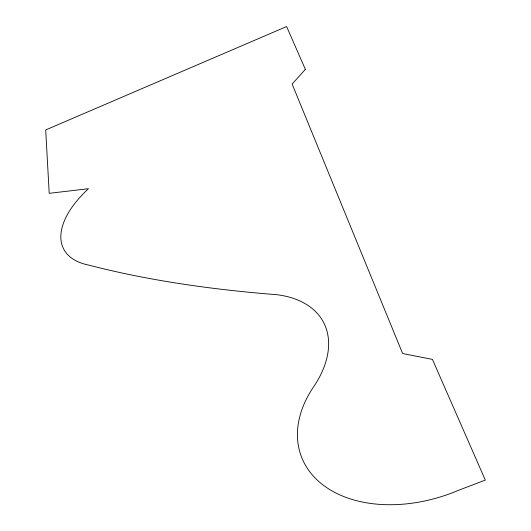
<?xml version="1.0" encoding="UTF-8"?>
<svg xmlns="http://www.w3.org/2000/svg" width="531" height="531" viewBox="0 0 531 531"><rect width="100%" height="100%" fill="white"/><g stroke="black" fill="none" stroke-linecap="round" stroke-linejoin="round"><path stroke-width="0.8" d="M305.365 69.369L292.123 84.057L402.631 353.527L432.433 359.401L485.307 480.077L458.319 490.392A127.779 87.383 -20.8 0 1 324.235 485.878A127.779 87.383 -20.8 0 1 314.71 385.201A112.917 69.574 -27.8 0 0 276.724 294.685A1328.423 428.59 -15 0 1 88.411 265.009A96.35 48.268 -27.2 0 1 88.465 188.711L49.204 193.33L45.693 129.949L286.607 26.55L305.365 69.369"/></g></svg>
